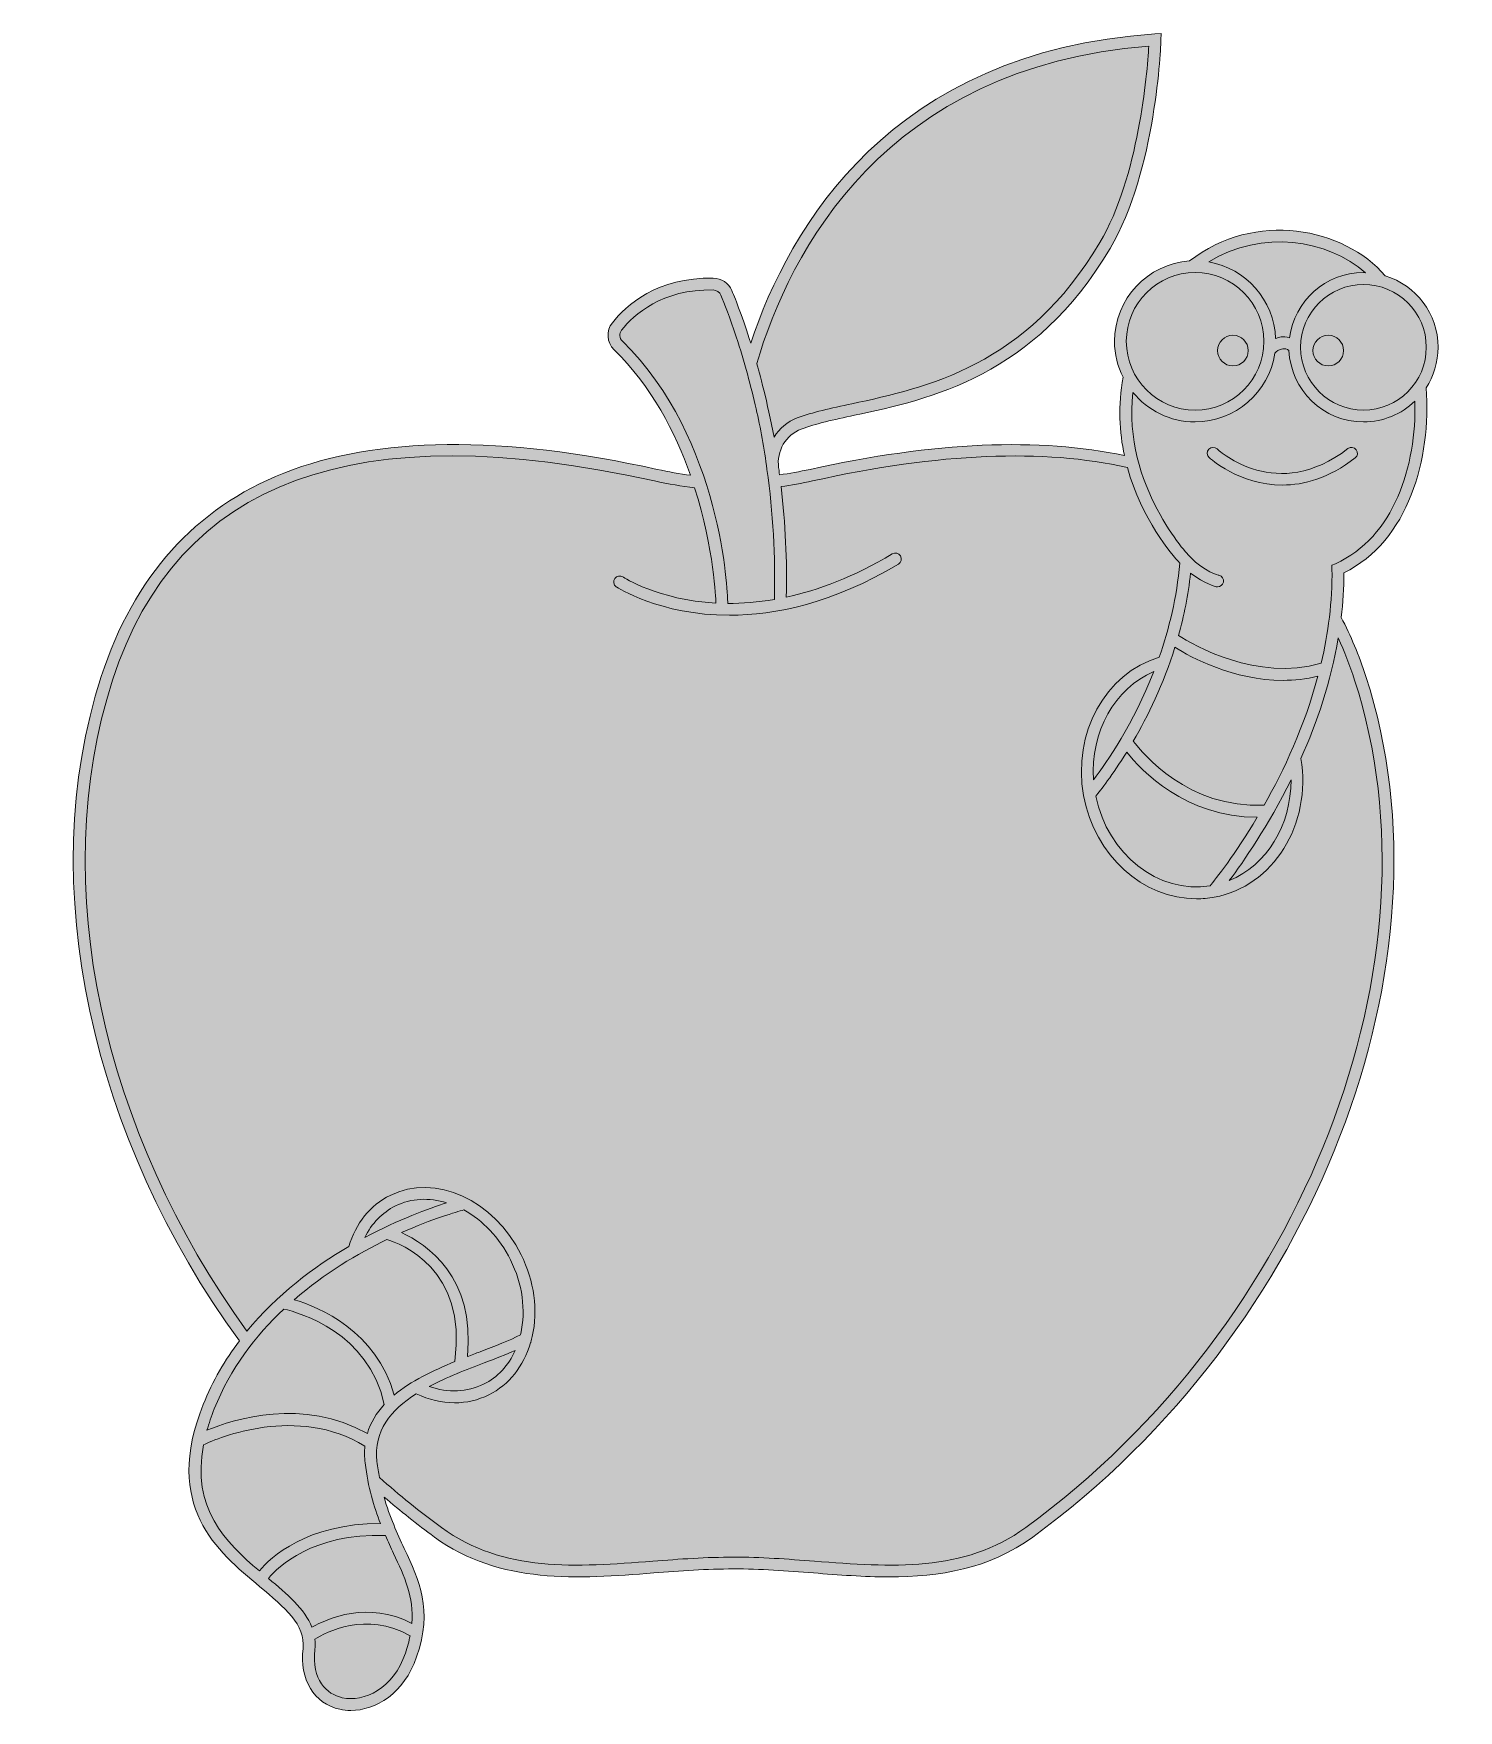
# Model space of a CAD drawing. Header units: inches. Extents: x 0.22 to 3.23, y -3.92 to -0.37.
import ezdxf

# ---------------------------------------------------------------- set-up
doc = ezdxf.new("R2010")
doc.units = ezdxf.units.IN
doc.header["$MEASUREMENT"] = 0
doc.layers.add('Design', color=7, linetype='Continuous', lineweight=0)

msp = doc.modelspace()

# ---------------------------------------------------------------- hatches: boundary and pattern name
at = {"layer": 'Design', "true_color": 0xf8e0c5, "transparency": 33554687}
h = msp.add_hatch(color=254, dxfattribs=at)
h.dxf.hatch_style = 2
edge = h.paths.add_edge_path()
edge.add_spline(control_points=[(3.1633, -1.1219), (3.1794, -1.0972), (3.1889, -1.0677), (3.1889, -1.0361), (3.1889, -0.9651), (3.1418, -0.905), (3.0773, -0.8852), (2.9906, -0.7833), (2.8018, -0.7459), (2.6636, -0.8537), (2.5752, -0.8598), (2.505, -0.9335), (2.505, -1.0235), (2.505, -1.0507), (2.5116, -1.0764), (2.523, -1.0992), (2.5121, -1.1594), (2.5153, -1.2152), (2.526, -1.2649), (2.347, -1.2264), (2.1244, -1.2358), (1.8617, -1.294), (1.8393, -1.2989), (1.8181, -1.3026), (1.7973, -1.3056), (1.7966, -1.3006), (1.7953, -1.2905), (1.7953, -1.2905), (1.7903, -1.2554), (1.8105, -1.2211), (1.8432, -1.2088), (1.8738, -1.1974), (1.9116, -1.1892), (1.9554, -1.1798), (2.116, -1.1453), (2.3359, -1.0979), (2.4957, -0.8274), (2.593, -0.6626), (2.6028, -0.3981), (2.6032, -0.387), (2.6032, -0.387), (2.6037, -0.3732), (2.6037, -0.3732), (2.6037, -0.3732), (2.5899, -0.3741), (2.5899, -0.3741), (2.0326, -0.411), (1.8176, -0.7825), (1.7362, -1.0271), (1.7198, -0.9746), (1.7048, -0.9364), (1.6964, -0.9164), (1.6898, -0.9006), (1.6744, -0.8902), (1.6572, -0.8899), (1.5382, -0.8878), (1.4726, -0.948), (1.4439, -0.9841), (1.4302, -1.0013), (1.4318, -1.0259), (1.4477, -1.0414), (1.5272, -1.119), (1.5773, -1.2164), (1.6089, -1.3066), (1.5862, -1.3035), (1.563, -1.2994), (1.5385, -1.294), (1.211, -1.2215), (0.9456, -1.2242), (0.7495, -1.3019), (0.5623, -1.3761), (0.4325, -1.5206), (0.3639, -1.7316), (0.2207, -2.172), (0.3448, -2.7087), (0.6556, -3.1355), (0.6255, -3.1754), (0.5993, -3.22), (0.5794, -3.2699), (0.494, -3.4842), (0.6077, -3.5789), (0.699, -3.6549), (0.751, -3.6982), (0.7958, -3.7356), (0.7902, -3.7851), (0.7828, -3.8512), (0.8132, -3.9017), (0.8677, -3.9139), (0.8752, -3.9155), (0.883, -3.9164), (0.891, -3.9164), (0.9435, -3.9164), (1.0043, -3.8801), (1.0303, -3.8031), (1.0644, -3.7023), (1.0365, -3.6428), (1.0042, -3.5739), (0.9894, -3.5423), (0.9734, -3.5078), (0.9614, -3.4654), (0.9958, -3.4947), (1.0311, -3.5232), (1.0679, -3.5499), (1.2064, -3.6509), (1.3716, -3.6381), (1.5313, -3.6258), (1.5868, -3.6216), (1.6442, -3.617), (1.7001, -3.6174), (1.7559, -3.6169), (1.8134, -3.6215), (1.8688, -3.6258), (1.9219, -3.6299), (1.9756, -3.6341), (2.0287, -3.6341), (2.1354, -3.6341), (2.2397, -3.6174), (2.3323, -3.5499), (2.9293, -3.1149), (3.2319, -2.3332), (3.0362, -1.7316), (3.0217, -1.6869), (3.0041, -1.6454), (2.9841, -1.6067), (2.9877, -1.5759), (2.9898, -1.5445), (2.9897, -1.5126), (3.1261, -1.4461), (3.1751, -1.2704), (3.1633, -1.1219)], knot_values=[0, 0, 0, 0, 1, 1, 1, 2, 2, 2, 3, 3, 3, 4, 4, 4, 5, 5, 5, 6, 6, 6, 7, 7, 7, 8, 8, 8, 9, 9, 9, 10, 10, 10, 11, 11, 11, 12, 12, 12, 13, 13, 13, 14, 14, 14, 15, 15, 15, 16, 16, 16, 17, 17, 17, 18, 18, 18, 19, 19, 19, 20, 20, 20, 21, 21, 21, 22, 22, 22, 23, 23, 23, 24, 24, 24, 25, 25, 25, 26, 26, 26, 27, 27, 27, 28, 28, 28, 29, 29, 29, 30, 30, 30, 31, 31, 31, 32, 32, 32, 33, 33, 33, 34, 34, 34, 35, 35, 35, 36, 36, 36, 37, 37, 37, 38, 38, 38, 39, 39, 39, 40, 40, 40, 41, 41, 41, 42, 42, 42, 43, 43, 43, 43], degree=3, periodic=0)
at = {"layer": 'Design', "true_color": 0x333333, "transparency": 33554687}
h = msp.add_hatch(color=250, dxfattribs=at)
h.dxf.hatch_style = 2
edge = h.paths.add_edge_path()
edge.add_spline(control_points=[(2.705, -1.2692), (2.7, -1.2645), (2.6997, -1.2566), (2.7044, -1.2516), (2.7091, -1.2465), (2.717, -1.2462), (2.722, -1.2509), (2.7271, -1.2557), (2.8488, -1.3655), (2.9983, -1.2502), (3.0038, -1.246), (3.0116, -1.247), (3.0158, -1.2525), (3.02, -1.2579), (3.019, -1.2658), (3.0135, -1.27), (2.958, -1.3129), (2.9053, -1.3272), (2.8597, -1.3272), (2.7686, -1.3272), (2.7059, -1.2701), (2.705, -1.2692)], knot_values=[0, 0, 0, 0, 1, 1, 1, 2, 2, 2, 3, 3, 3, 4, 4, 4, 5, 5, 5, 6, 6, 6, 7, 7, 7, 7], degree=3, periodic=0)
edge = h.paths.add_edge_path()
edge.add_spline(control_points=[(2.9891, -1.0431), (2.9891, -1.0609), (2.9746, -1.0754), (2.9567, -1.0754), (2.9389, -1.0754), (2.9244, -1.0609), (2.9244, -1.0431), (2.9244, -1.0252), (2.9389, -1.0107), (2.9567, -1.0107), (2.9746, -1.0107), (2.9891, -1.0252), (2.9891, -1.0431)], knot_values=[0, 0, 0, 0, 1, 1, 1, 2, 2, 2, 3, 3, 3, 4, 4, 4, 4], degree=3, periodic=0)
edge = h.paths.add_edge_path()
edge.add_spline(control_points=[(2.7229, -1.0431), (2.7229, -1.0252), (2.7374, -1.0107), (2.7553, -1.0107), (2.7732, -1.0107), (2.7877, -1.0252), (2.7877, -1.0431), (2.7877, -1.0609), (2.7732, -1.0754), (2.7553, -1.0754), (2.7374, -1.0754), (2.7229, -1.0609), (2.7229, -1.0431)], knot_values=[0, 0, 0, 0, 1, 1, 1, 2, 2, 2, 3, 3, 3, 4, 4, 4, 4], degree=3, periodic=0)
edge = h.paths.add_edge_path()
edge.add_spline(control_points=[(3.0124, -1.7393), (3.2049, -2.3311), (2.9062, -3.1008), (2.3175, -3.5297), (2.1864, -3.6253), (2.0331, -3.6134), (1.8707, -3.6009), (1.8148, -3.5966), (1.7569, -3.5923), (1.7001, -3.5924), (1.6431, -3.5924), (1.5853, -3.5966), (1.5294, -3.6009), (1.3671, -3.6134), (1.2137, -3.6253), (1.0826, -3.5297), (1.0371, -3.4966), (0.9936, -3.4611), (0.9517, -3.4241), (0.9496, -3.4134), (0.9478, -3.4023), (0.9464, -3.3904), (0.9387, -3.3258), (0.9762, -3.2813), (1.0295, -3.2475), (1.0563, -3.2599), (1.0837, -3.2663), (1.1102, -3.2663), (1.1355, -3.2663), (1.1601, -3.2607), (1.1828, -3.2494), (1.2256, -3.2283), (1.2564, -3.1894), (1.271, -3.1395), (1.2712, -3.1393), (1.2716, -3.1391), (1.2718, -3.139), (1.2718, -3.139), (1.2713, -3.1381), (1.2713, -3.1381), (1.2725, -3.1341), (1.2737, -3.1302), (1.2747, -3.1261), (1.2871, -3.0705), (1.2788, -3.0092), (1.2511, -2.9533), (1.1937, -2.8372), (1.0695, -2.7809), (0.9743, -2.828), (0.9324, -2.8487), (0.9015, -2.8871), (0.8867, -2.9361), (0.8131, -2.9791), (0.7352, -3.0376), (0.6716, -3.1152), (0.3683, -2.6957), (0.2475, -2.1704), (0.3877, -1.7393), (0.5254, -1.316), (0.9, -1.1784), (1.5331, -1.3184), (1.5627, -1.3249), (1.5905, -1.3296), (1.6177, -1.3328), (1.6589, -1.4626), (1.6626, -1.5712), (1.6626, -1.5731), (1.6626, -1.5731), (1.6627, -1.5764), (1.6627, -1.5764), (1.5401, -1.5698), (1.4675, -1.5221), (1.4662, -1.5213), (1.4605, -1.5174), (1.4527, -1.5189), (1.4488, -1.5246), (1.4449, -1.5303), (1.4464, -1.538), (1.4521, -1.5419), (1.4536, -1.5429), (1.5431, -1.6022), (1.6914, -1.6022), (1.7881, -1.6022), (1.9098, -1.577), (2.0483, -1.4941), (2.0543, -1.4906), (2.0562, -1.4829), (2.0526, -1.477), (2.0491, -1.4711), (2.0414, -1.4692), (2.0355, -1.4727), (1.9539, -1.5215), (1.8787, -1.5494), (1.8113, -1.564), (1.8133, -1.4869), (1.8097, -1.4086), (1.8004, -1.3304), (1.822, -1.3273), (1.8439, -1.3235), (1.8671, -1.3184), (2.1344, -1.2592), (2.3555, -1.2498), (2.5322, -1.2903), (2.5624, -1.3992), (2.626, -1.474), (2.6429, -1.4924), (2.6369, -1.5642), (2.6205, -1.6311), (2.5995, -1.6908), (2.4857, -1.7251), (2.4157, -1.8518), (2.4397, -1.9833), (2.4629, -2.1107), (2.5656, -2.2014), (2.6782, -2.2014), (2.6906, -2.2014), (2.7032, -2.2003), (2.7158, -2.198), (2.8404, -2.1753), (2.9221, -2.0441), (2.8991, -1.9047), (2.9328, -1.8292), (2.9623, -1.7429), (2.9779, -1.6503), (2.9907, -1.6785), (3.0023, -1.708), (3.0124, -1.7393)], knot_values=[0, 0, 0, 0, 1, 1, 1, 2, 2, 2, 3, 3, 3, 4, 4, 4, 5, 5, 5, 6, 6, 6, 7, 7, 7, 8, 8, 8, 9, 9, 9, 10, 10, 10, 11, 11, 11, 12, 12, 12, 13, 13, 13, 14, 14, 14, 15, 15, 15, 16, 16, 16, 17, 17, 17, 18, 18, 18, 19, 19, 19, 20, 20, 20, 21, 21, 21, 22, 22, 22, 23, 23, 23, 24, 24, 24, 25, 25, 25, 26, 26, 26, 27, 27, 27, 28, 28, 28, 29, 29, 29, 30, 30, 30, 31, 31, 31, 32, 32, 32, 33, 33, 33, 34, 34, 34, 35, 35, 35, 36, 36, 36, 37, 37, 37, 38, 38, 38, 39, 39, 39, 40, 40, 40, 41, 41, 41, 42, 42, 42, 42], degree=3, periodic=0)
edge = h.paths.add_edge_path()
edge.add_spline(control_points=[(1.0202, -3.7323), (0.9273, -3.6843), (0.8421, -3.7217), (0.8088, -3.7407), (0.7939, -3.702), (0.7565, -3.6702), (0.717, -3.6374), (0.7376, -3.6123), (0.8095, -3.5425), (0.9642, -3.5464), (0.97, -3.5597), (0.9759, -3.5723), (0.9816, -3.5845), (1.0049, -3.6342), (1.0245, -3.6762), (1.0202, -3.7323)], knot_values=[0, 0, 0, 0, 1, 1, 1, 2, 2, 2, 3, 3, 3, 4, 4, 4, 5, 5, 5, 5], degree=3, periodic=0)
edge = h.paths.add_edge_path()
edge.add_spline(control_points=[(0.8731, -3.8895), (0.8404, -3.8821), (0.8079, -3.8516), (0.8151, -3.7879), (0.8159, -3.7803), (0.8159, -3.773), (0.8151, -3.7659), (0.838, -3.7515), (0.9235, -3.7055), (1.0164, -3.7587), (1.0141, -3.7702), (1.011, -3.7822), (1.0066, -3.7951), (0.9813, -3.87), (0.919, -3.8996), (0.8731, -3.8895)], knot_values=[0, 0, 0, 0, 1, 1, 1, 2, 2, 2, 3, 3, 3, 4, 4, 4, 5, 5, 5, 5], degree=3, periodic=0)
edge = h.paths.add_edge_path()
edge.add_spline(control_points=[(0.5799, -3.355), (0.6114, -3.3402), (0.7773, -3.2702), (0.921, -3.3577), (0.9199, -3.3689), (0.92, -3.3808), (0.9215, -3.3934), (0.9276, -3.4447), (0.9399, -3.4858), (0.9539, -3.5214), (0.7974, -3.5212), (0.7215, -3.593), (0.6979, -3.6214), (0.6258, -3.5605), (0.5541, -3.4891), (0.5799, -3.355)], knot_values=[0, 0, 0, 0, 1, 1, 1, 2, 2, 2, 3, 3, 3, 4, 4, 4, 5, 5, 5, 5], degree=3, periodic=0)
edge = h.paths.add_edge_path()
edge.add_spline(control_points=[(0.9673, -2.9213), (0.9961, -2.9299), (1.1379, -2.9827), (1.111, -3.1793), (1.0645, -3.1983), (1.0181, -3.2205), (0.9827, -3.25), (0.946, -3.115), (0.8238, -3.0642), (0.7714, -3.0484), (0.8359, -2.9925), (0.9059, -2.951), (0.9673, -2.9213)], knot_values=[0, 0, 0, 0, 1, 1, 1, 2, 2, 2, 3, 3, 3, 4, 4, 4, 4], degree=3, periodic=0)
edge = h.paths.add_edge_path()
edge.add_spline(control_points=[(0.9208, -2.917), (0.9353, -2.8873), (0.9576, -2.8642), (0.9854, -2.8504), (1.019, -2.8337), (1.0569, -2.8325), (1.0936, -2.8436), (1.056, -2.8556), (0.9923, -2.8789), (0.9208, -2.917)], knot_values=[0, 0, 0, 0, 1, 1, 1, 2, 2, 2, 3, 3, 3, 3], degree=3, periodic=0)
edge = h.paths.add_edge_path()
edge.add_spline(control_points=[(1.2503, -3.1206), (1.2501, -3.1213), (1.2499, -3.122), (1.2497, -3.1227), (1.2267, -3.1347), (1.1963, -3.1463), (1.1644, -3.1584), (1.1556, -3.1618), (1.1466, -3.1652), (1.1375, -3.1688), (1.1547, -3.0001), (1.0514, -2.9309), (0.9983, -2.9068), (1.0638, -2.8776), (1.1146, -2.8629), (1.1298, -2.8589), (1.1695, -2.8805), (1.2052, -2.9169), (1.2287, -2.9644), (1.2538, -3.0152), (1.2615, -3.0706), (1.2503, -3.1206)], knot_values=[0, 0, 0, 0, 1, 1, 1, 2, 2, 2, 3, 3, 3, 4, 4, 4, 5, 5, 5, 6, 6, 6, 7, 7, 7, 7], degree=3, periodic=0)
edge = h.paths.add_edge_path()
edge.add_spline(control_points=[(1.1733, -3.1818), (1.1965, -3.1729), (1.2189, -3.1644), (1.2387, -3.1556), (1.2244, -3.1876), (1.2013, -3.2124), (1.1717, -3.227), (1.137, -3.2442), (1.0969, -3.2456), (1.0569, -3.2317), (1.0938, -3.2121), (1.1352, -3.1963), (1.1733, -3.1818)], knot_values=[0, 0, 0, 0, 1, 1, 1, 2, 2, 2, 3, 3, 3, 4, 4, 4, 4], degree=3, periodic=0)
edge = h.paths.add_edge_path()
edge.add_spline(control_points=[(0.7496, -3.0682), (0.783, -3.0758), (0.9289, -3.1176), (0.9618, -3.2698), (0.9453, -3.2877), (0.9328, -3.3081), (0.9261, -3.3315), (0.7907, -3.2542), (0.6442, -3.3007), (0.5872, -3.3243), (0.5913, -3.3099), (0.5963, -3.2949), (0.6026, -3.2791), (0.6366, -3.1939), (0.6898, -3.1245), (0.7496, -3.0682)], knot_values=[0, 0, 0, 0, 1, 1, 1, 2, 2, 2, 3, 3, 3, 4, 4, 4, 5, 5, 5, 5], degree=3, periodic=0)
edge = h.paths.add_edge_path()
edge.add_spline(control_points=[(1.4651, -1.0235), (1.4585, -1.017), (1.4578, -1.0068), (1.4635, -0.9996), (1.4893, -0.9672), (1.5488, -0.9128), (1.6568, -0.9149), (1.6641, -0.9151), (1.6706, -0.9194), (1.6734, -0.9261), (1.6804, -0.9429), (1.6923, -0.9729), (1.7057, -1.0138), (1.7231, -1.0669), (1.7371, -1.1198), (1.7477, -1.1662), (1.7566, -1.2054), (1.7658, -1.2517), (1.7705, -1.2937), (1.7705, -1.2937), (1.7705, -1.294), (1.7705, -1.294), (1.7836, -1.3859), (1.7888, -1.4783), (1.7862, -1.5689), (1.7509, -1.5749), (1.718, -1.5774), (1.6877, -1.5772), (1.6877, -1.5772), (1.6876, -1.5725), (1.6876, -1.5725), (1.6872, -1.5586), (1.6765, -1.2296), (1.4651, -1.0235)], knot_values=[0, 0, 0, 0, 1, 1, 1, 2, 2, 2, 3, 3, 3, 4, 4, 4, 5, 5, 5, 6, 6, 6, 7, 7, 7, 8, 8, 8, 9, 9, 9, 10, 10, 10, 11, 11, 11, 11], degree=3, periodic=0)
edge = h.paths.add_edge_path()
edge.add_spline(control_points=[(2.5775, -0.4), (2.5741, -0.457), (2.5559, -0.6763), (2.4741, -0.8147), (2.3199, -1.0758), (2.1062, -1.1218), (1.9502, -1.1554), (1.9054, -1.165), (1.8667, -1.1733), (1.8344, -1.1854), (1.8137, -1.1932), (1.7969, -1.2078), (1.7855, -1.2258), (1.7723, -1.1537), (1.7534, -1.0856), (1.749, -1.07), (1.8185, -0.8359), (2.018, -0.4433), (2.5775, -0.4)], knot_values=[0, 0, 0, 0, 1, 1, 1, 2, 2, 2, 3, 3, 3, 4, 4, 4, 5, 5, 5, 6, 6, 6, 6], degree=3, periodic=0)
edge = h.paths.add_edge_path()
edge.add_spline(control_points=[(2.8213, -2.0037), (2.6606, -2.0103), (2.565, -1.8954), (2.5447, -1.8681), (2.5752, -1.8155), (2.6082, -1.7481), (2.6327, -1.67), (2.6665, -1.691), (2.7563, -1.7399), (2.8612, -1.7399), (2.8851, -1.7399), (2.9098, -1.7373), (2.9348, -1.7313), (2.9069, -1.836), (2.8632, -1.9296), (2.8213, -2.0037)], knot_values=[0, 0, 0, 0, 1, 1, 1, 2, 2, 2, 3, 3, 3, 4, 4, 4, 5, 5, 5, 5], degree=3, periodic=0)
edge = h.paths.add_edge_path()
edge.add_spline(control_points=[(2.5308, -1.8913), (2.5616, -1.9303), (2.6544, -2.0289), (2.8066, -2.0291), (2.7599, -2.1079), (2.7183, -2.1603), (2.7071, -2.1739), (2.5973, -2.1914), (2.4907, -2.1076), (2.4655, -1.9843), (2.4752, -1.9726), (2.5008, -1.9401), (2.5308, -1.8913)], knot_values=[0, 0, 0, 0, 1, 1, 1, 2, 2, 2, 3, 3, 3, 4, 4, 4, 4], degree=3, periodic=0)
edge = h.paths.add_edge_path()
edge.add_spline(control_points=[(2.5881, -1.7214), (2.5452, -1.8308), (2.4892, -1.9123), (2.4608, -1.9499), (2.4537, -1.849), (2.5054, -1.7563), (2.5881, -1.7214)], knot_values=[0, 0, 0, 0, 1, 1, 1, 2, 2, 2, 2], degree=3, periodic=0)
edge = h.paths.add_edge_path()
edge.add_spline(control_points=[(2.7476, -2.1627), (2.7774, -2.1231), (2.8296, -2.0478), (2.878, -1.9498), (2.8787, -2.0455), (2.8267, -2.1305), (2.7476, -2.1627)], knot_values=[0, 0, 0, 0, 1, 1, 1, 2, 2, 2, 2], degree=3, periodic=0)
edge = h.paths.add_edge_path()
edge.add_spline(control_points=[(2.6754, -1.1938), (2.7607, -1.1938), (2.8314, -1.1307), (2.8437, -1.0487), (2.8465, -1.0456), (2.8528, -1.04), (2.8604, -1.0391), (2.8648, -1.0386), (2.8691, -1.0398), (2.8737, -1.0426), (2.8772, -1.1266), (2.9463, -1.1938), (3.0311, -1.1938), (3.0732, -1.1938), (3.1115, -1.1771), (3.1398, -1.1501), (3.1437, -1.2863), (3.095, -1.4382), (2.972, -1.4933), (2.972, -1.4933), (2.9645, -1.4966), (2.9645, -1.4966), (2.9645, -1.4966), (2.9646, -1.5049), (2.9646, -1.5049), (2.9655, -1.5735), (2.9566, -1.6403), (2.9418, -1.7036), (2.8061, -1.743), (2.6719, -1.6653), (2.6401, -1.645), (2.6518, -1.6036), (2.6609, -1.5595), (2.6659, -1.5134), (2.695, -1.536), (2.719, -1.5418), (2.7202, -1.5421), (2.7211, -1.5423), (2.722, -1.5424), (2.7229, -1.5424), (2.7286, -1.5424), (2.7338, -1.5384), (2.7351, -1.5326), (2.7366, -1.5259), (2.7324, -1.5192), (2.7257, -1.5177), (2.7254, -1.5176), (2.6957, -1.5108), (2.6646, -1.4791), (2.6616, -1.476), (2.5224, -1.3291), (2.5437, -1.1313), (2.5749, -1.1694), (2.6224, -1.1938), (2.6754, -1.1938)], knot_values=[0, 0, 0, 0, 1, 1, 1, 2, 2, 2, 3, 3, 3, 4, 4, 4, 5, 5, 5, 6, 6, 6, 7, 7, 7, 8, 8, 8, 9, 9, 9, 10, 10, 10, 11, 11, 11, 12, 12, 12, 13, 13, 13, 14, 14, 14, 15, 15, 15, 16, 16, 16, 17, 17, 17, 18, 18, 18, 18], degree=3, periodic=0)
edge = h.paths.add_edge_path()
edge.add_spline(control_points=[(2.6754, -0.8781), (2.7555, -0.8781), (2.8207, -0.9433), (2.8207, -1.0235), (2.8207, -1.1036), (2.7555, -1.1688), (2.6754, -1.1688), (2.5952, -1.1688), (2.53, -1.1036), (2.53, -1.0235), (2.53, -0.9433), (2.5952, -0.8781), (2.6754, -0.8781)], knot_values=[0, 0, 0, 0, 1, 1, 1, 2, 2, 2, 3, 3, 3, 4, 4, 4, 4], degree=3, periodic=0)
edge = h.paths.add_edge_path()
edge.add_spline(control_points=[(3.0357, -0.8785), (3.0342, -0.8785), (3.0327, -0.8783), (3.0311, -0.8783), (2.9509, -0.8783), (2.8847, -0.9384), (2.8748, -1.016), (2.868, -1.0139), (2.862, -1.0138), (2.8573, -1.0143), (2.853, -1.0148), (2.8491, -1.0161), (2.8454, -1.0176), (2.8426, -0.9362), (2.7826, -0.8692), (2.7043, -0.8558), (2.8166, -0.7861), (2.9556, -0.8086), (3.0357, -0.8785)], knot_values=[0, 0, 0, 0, 1, 1, 1, 2, 2, 2, 3, 3, 3, 4, 4, 4, 5, 5, 5, 6, 6, 6, 6], degree=3, periodic=0)
edge = h.paths.add_edge_path()
edge.add_spline(control_points=[(3.1639, -1.0361), (3.1639, -1.1093), (3.1043, -1.1688), (3.0311, -1.1688), (2.9579, -1.1688), (2.8984, -1.1093), (2.8984, -1.0361), (2.8984, -0.9628), (2.9579, -0.9033), (3.0311, -0.9033), (3.1043, -0.9033), (3.1639, -0.9628), (3.1639, -1.0361)], knot_values=[0, 0, 0, 0, 1, 1, 1, 2, 2, 2, 3, 3, 3, 4, 4, 4, 4], degree=3, periodic=0)
edge = h.paths.add_edge_path()
edge.add_spline(control_points=[(3.1633, -1.1219), (3.1794, -1.0972), (3.1889, -1.0677), (3.1889, -1.0361), (3.1889, -0.9651), (3.1418, -0.905), (3.0773, -0.8852), (2.9906, -0.7833), (2.8018, -0.7459), (2.6636, -0.8537), (2.5752, -0.8598), (2.505, -0.9335), (2.505, -1.0235), (2.505, -1.0507), (2.5116, -1.0764), (2.523, -1.0992), (2.5121, -1.1594), (2.5153, -1.2152), (2.526, -1.2649), (2.347, -1.2264), (2.1244, -1.2358), (1.8617, -1.294), (1.8393, -1.2989), (1.8181, -1.3026), (1.7973, -1.3056), (1.7966, -1.3006), (1.7953, -1.2905), (1.7953, -1.2905), (1.7903, -1.2554), (1.8105, -1.2211), (1.8432, -1.2088), (1.8738, -1.1974), (1.9116, -1.1892), (1.9554, -1.1798), (2.116, -1.1453), (2.3359, -1.0979), (2.4957, -0.8274), (2.593, -0.6626), (2.6028, -0.3981), (2.6032, -0.387), (2.6032, -0.387), (2.6037, -0.3732), (2.6037, -0.3732), (2.6037, -0.3732), (2.5899, -0.3741), (2.5899, -0.3741), (2.0326, -0.411), (1.8176, -0.7825), (1.7362, -1.0271), (1.7198, -0.9746), (1.7048, -0.9364), (1.6964, -0.9164), (1.6898, -0.9006), (1.6744, -0.8902), (1.6572, -0.8899), (1.5382, -0.8878), (1.4726, -0.948), (1.4439, -0.9841), (1.4302, -1.0013), (1.4318, -1.0259), (1.4477, -1.0414), (1.5272, -1.119), (1.5773, -1.2164), (1.6089, -1.3066), (1.5862, -1.3035), (1.563, -1.2994), (1.5385, -1.294), (1.211, -1.2215), (0.9456, -1.2242), (0.7495, -1.3019), (0.5623, -1.3761), (0.4325, -1.5206), (0.3639, -1.7316), (0.2207, -2.172), (0.3448, -2.7087), (0.6556, -3.1355), (0.6255, -3.1754), (0.5993, -3.22), (0.5794, -3.2699), (0.494, -3.4842), (0.6077, -3.5789), (0.699, -3.6549), (0.751, -3.6982), (0.7958, -3.7356), (0.7902, -3.7851), (0.7828, -3.8512), (0.8132, -3.9017), (0.8677, -3.9139), (0.8752, -3.9155), (0.883, -3.9164), (0.891, -3.9164), (0.9435, -3.9164), (1.0043, -3.8801), (1.0303, -3.8031), (1.0644, -3.7023), (1.0365, -3.6428), (1.0042, -3.5739), (0.9894, -3.5423), (0.9734, -3.5078), (0.9614, -3.4654), (0.9958, -3.4947), (1.0311, -3.5232), (1.0679, -3.5499), (1.2064, -3.6509), (1.3716, -3.6381), (1.5313, -3.6258), (1.5868, -3.6216), (1.6442, -3.617), (1.7001, -3.6174), (1.7559, -3.6169), (1.8134, -3.6215), (1.8688, -3.6258), (1.9219, -3.6299), (1.9756, -3.6341), (2.0287, -3.6341), (2.1354, -3.6341), (2.2397, -3.6174), (2.3323, -3.5499), (2.9293, -3.1149), (3.2319, -2.3332), (3.0362, -1.7316), (3.0217, -1.6869), (3.0041, -1.6454), (2.9841, -1.6067), (2.9877, -1.5759), (2.9898, -1.5445), (2.9897, -1.5126), (3.1261, -1.4461), (3.1751, -1.2704), (3.1633, -1.1219)], knot_values=[0, 0, 0, 0, 1, 1, 1, 2, 2, 2, 3, 3, 3, 4, 4, 4, 5, 5, 5, 6, 6, 6, 7, 7, 7, 8, 8, 8, 9, 9, 9, 10, 10, 10, 11, 11, 11, 12, 12, 12, 13, 13, 13, 14, 14, 14, 15, 15, 15, 16, 16, 16, 17, 17, 17, 18, 18, 18, 19, 19, 19, 20, 20, 20, 21, 21, 21, 22, 22, 22, 23, 23, 23, 24, 24, 24, 25, 25, 25, 26, 26, 26, 27, 27, 27, 28, 28, 28, 29, 29, 29, 30, 30, 30, 31, 31, 31, 32, 32, 32, 33, 33, 33, 34, 34, 34, 35, 35, 35, 36, 36, 36, 37, 37, 37, 38, 38, 38, 39, 39, 39, 40, 40, 40, 41, 41, 41, 42, 42, 42, 43, 43, 43, 43], degree=3, periodic=0)

# ---------------------------------------------------------------- linework, layer by layer
at = {"layer": 'Design'}
for points, knots in [([(3.1633, -1.1219), (3.1794, -1.0972), (3.1889, -1.0677), (3.1889, -1.0361), (3.1889, -0.9651), (3.1418, -0.905), (3.0773, -0.8852), (2.9906, -0.7833), (2.8018, -0.7459), (2.6636, -0.8537), (2.5752, -0.8598), (2.505, -0.9335), (2.505, -1.0235), (2.505, -1.0507), (2.5116, -1.0764), (2.523, -1.0992), (2.5121, -1.1594), (2.5153, -1.2152), (2.526, -1.2649), (2.347, -1.2264), (2.1244, -1.2358), (1.8617, -1.294), (1.8393, -1.2989), (1.8181, -1.3026), (1.7973, -1.3056), (1.7966, -1.3006), (1.7953, -1.2905), (1.7953, -1.2905), (1.7903, -1.2554), (1.8105, -1.2211), (1.8432, -1.2088), (1.8738, -1.1974), (1.9116, -1.1892), (1.9554, -1.1798), (2.116, -1.1453), (2.3359, -1.0979), (2.4957, -0.8274), (2.593, -0.6626), (2.6028, -0.3981), (2.6032, -0.387), (2.6032, -0.387), (2.6037, -0.3732), (2.6037, -0.3732), (2.6037, -0.3732), (2.5899, -0.3741), (2.5899, -0.3741), (2.0326, -0.411), (1.8176, -0.7825), (1.7362, -1.0271), (1.7198, -0.9746), (1.7048, -0.9364), (1.6964, -0.9164), (1.6898, -0.9006), (1.6744, -0.8902), (1.6572, -0.8899), (1.5382, -0.8878), (1.4726, -0.948), (1.4439, -0.9841), (1.4302, -1.0013), (1.4318, -1.0259), (1.4477, -1.0414), (1.5272, -1.119), (1.5773, -1.2164), (1.6089, -1.3066), (1.5862, -1.3035), (1.563, -1.2994), (1.5385, -1.294), (1.211, -1.2215), (0.9456, -1.2242), (0.7495, -1.3019), (0.5623, -1.3761), (0.4325, -1.5206), (0.3639, -1.7316), (0.2207, -2.172), (0.3448, -2.7087), (0.6556, -3.1355), (0.6255, -3.1754), (0.5993, -3.22), (0.5794, -3.2699), (0.494, -3.4842), (0.6077, -3.5789), (0.699, -3.6549), (0.751, -3.6982), (0.7958, -3.7356), (0.7902, -3.7851), (0.7828, -3.8512), (0.8132, -3.9017), (0.8677, -3.9139), (0.8752, -3.9155), (0.883, -3.9164), (0.891, -3.9164), (0.9435, -3.9164), (1.0043, -3.8801), (1.0303, -3.8031), (1.0644, -3.7023), (1.0365, -3.6428), (1.0042, -3.5739), (0.9894, -3.5423), (0.9734, -3.5078), (0.9614, -3.4654), (0.9958, -3.4947), (1.0311, -3.5232), (1.0679, -3.5499), (1.2064, -3.6509), (1.3716, -3.6381), (1.5313, -3.6258), (1.5868, -3.6216), (1.6442, -3.617), (1.7001, -3.6174), (1.7559, -3.6169), (1.8134, -3.6215), (1.8688, -3.6258), (1.9219, -3.6299), (1.9756, -3.6341), (2.0287, -3.6341), (2.1354, -3.6341), (2.2397, -3.6174), (2.3323, -3.5499), (2.9293, -3.1149), (3.2319, -2.3332), (3.0362, -1.7316), (3.0217, -1.6869), (3.0041, -1.6454), (2.9841, -1.6067), (2.9877, -1.5759), (2.9898, -1.5445), (2.9897, -1.5126), (3.1261, -1.4461), (3.1751, -1.2704), (3.1633, -1.1219)], [0, 0, 0, 0, 1, 1, 1, 2, 2, 2, 3, 3, 3, 4, 4, 4, 5, 5, 5, 6, 6, 6, 7, 7, 7, 8, 8, 8, 9, 9, 9, 10, 10, 10, 11, 11, 11, 12, 12, 12, 13, 13, 13, 14, 14, 14, 15, 15, 15, 16, 16, 16, 17, 17, 17, 18, 18, 18, 19, 19, 19, 20, 20, 20, 21, 21, 21, 22, 22, 22, 23, 23, 23, 24, 24, 24, 25, 25, 25, 26, 26, 26, 27, 27, 27, 28, 28, 28, 29, 29, 29, 30, 30, 30, 31, 31, 31, 32, 32, 32, 33, 33, 33, 34, 34, 34, 35, 35, 35, 36, 36, 36, 37, 37, 37, 38, 38, 38, 39, 39, 39, 40, 40, 40, 41, 41, 41, 42, 42, 42, 43, 43, 43, 43]), ([(3.1633, -1.1219), (3.1794, -1.0972), (3.1889, -1.0677), (3.1889, -1.0361), (3.1889, -0.9651), (3.1418, -0.905), (3.0773, -0.8852), (2.9906, -0.7833), (2.8018, -0.7459), (2.6636, -0.8537), (2.5752, -0.8598), (2.505, -0.9335), (2.505, -1.0235), (2.505, -1.0507), (2.5116, -1.0764), (2.523, -1.0992), (2.5121, -1.1594), (2.5153, -1.2152), (2.526, -1.2649), (2.347, -1.2264), (2.1244, -1.2358), (1.8617, -1.294), (1.8393, -1.2989), (1.8181, -1.3026), (1.7973, -1.3056), (1.7966, -1.3006), (1.7953, -1.2905), (1.7953, -1.2905), (1.7903, -1.2554), (1.8105, -1.2211), (1.8432, -1.2088), (1.8738, -1.1974), (1.9116, -1.1892), (1.9554, -1.1798), (2.116, -1.1453), (2.3359, -1.0979), (2.4957, -0.8274), (2.593, -0.6626), (2.6028, -0.3981), (2.6032, -0.387), (2.6032, -0.387), (2.6037, -0.3732), (2.6037, -0.3732), (2.6037, -0.3732), (2.5899, -0.3741), (2.5899, -0.3741), (2.0326, -0.411), (1.8176, -0.7825), (1.7362, -1.0271), (1.7198, -0.9746), (1.7048, -0.9364), (1.6964, -0.9164), (1.6898, -0.9006), (1.6744, -0.8902), (1.6572, -0.8899), (1.5382, -0.8878), (1.4726, -0.948), (1.4439, -0.9841), (1.4302, -1.0013), (1.4318, -1.0259), (1.4477, -1.0414), (1.5272, -1.119), (1.5773, -1.2164), (1.6089, -1.3066), (1.5862, -1.3035), (1.563, -1.2994), (1.5385, -1.294), (1.211, -1.2215), (0.9456, -1.2242), (0.7495, -1.3019), (0.5623, -1.3761), (0.4325, -1.5206), (0.3639, -1.7316), (0.2207, -2.172), (0.3448, -2.7087), (0.6556, -3.1355), (0.6255, -3.1754), (0.5993, -3.22), (0.5794, -3.2699), (0.494, -3.4842), (0.6077, -3.5789), (0.699, -3.6549), (0.751, -3.6982), (0.7958, -3.7356), (0.7902, -3.7851), (0.7828, -3.8512), (0.8132, -3.9017), (0.8677, -3.9139), (0.8752, -3.9155), (0.883, -3.9164), (0.891, -3.9164), (0.9435, -3.9164), (1.0043, -3.8801), (1.0303, -3.8031), (1.0644, -3.7023), (1.0365, -3.6428), (1.0042, -3.5739), (0.9894, -3.5423), (0.9734, -3.5078), (0.9614, -3.4654), (0.9958, -3.4947), (1.0311, -3.5232), (1.0679, -3.5499), (1.2064, -3.6509), (1.3716, -3.6381), (1.5313, -3.6258), (1.5868, -3.6216), (1.6442, -3.617), (1.7001, -3.6174), (1.7559, -3.6169), (1.8134, -3.6215), (1.8688, -3.6258), (1.9219, -3.6299), (1.9756, -3.6341), (2.0287, -3.6341), (2.1354, -3.6341), (2.2397, -3.6174), (2.3323, -3.5499), (2.9293, -3.1149), (3.2319, -2.3332), (3.0362, -1.7316), (3.0217, -1.6869), (3.0041, -1.6454), (2.9841, -1.6067), (2.9877, -1.5759), (2.9898, -1.5445), (2.9897, -1.5126), (3.1261, -1.4461), (3.1751, -1.2704), (3.1633, -1.1219)], [0, 0, 0, 0, 1, 1, 1, 2, 2, 2, 3, 3, 3, 4, 4, 4, 5, 5, 5, 6, 6, 6, 7, 7, 7, 8, 8, 8, 9, 9, 9, 10, 10, 10, 11, 11, 11, 12, 12, 12, 13, 13, 13, 14, 14, 14, 15, 15, 15, 16, 16, 16, 17, 17, 17, 18, 18, 18, 19, 19, 19, 20, 20, 20, 21, 21, 21, 22, 22, 22, 23, 23, 23, 24, 24, 24, 25, 25, 25, 26, 26, 26, 27, 27, 27, 28, 28, 28, 29, 29, 29, 30, 30, 30, 31, 31, 31, 32, 32, 32, 33, 33, 33, 34, 34, 34, 35, 35, 35, 36, 36, 36, 37, 37, 37, 38, 38, 38, 39, 39, 39, 40, 40, 40, 41, 41, 41, 42, 42, 42, 43, 43, 43, 43]), ([(2.5775, -0.4), (2.5741, -0.457), (2.5559, -0.6763), (2.4741, -0.8147), (2.3199, -1.0758), (2.1062, -1.1218), (1.9502, -1.1554), (1.9054, -1.165), (1.8667, -1.1733), (1.8344, -1.1854), (1.8137, -1.1932), (1.7969, -1.2078), (1.7855, -1.2258), (1.7723, -1.1537), (1.7534, -1.0856), (1.749, -1.07), (1.8185, -0.8359), (2.018, -0.4433), (2.5775, -0.4)], [0, 0, 0, 0, 1, 1, 1, 2, 2, 2, 3, 3, 3, 4, 4, 4, 5, 5, 5, 6, 6, 6, 6]), ([(3.0357, -0.8785), (3.0342, -0.8785), (3.0327, -0.8783), (3.0311, -0.8783), (2.9509, -0.8783), (2.8847, -0.9384), (2.8748, -1.016), (2.868, -1.0139), (2.862, -1.0138), (2.8573, -1.0143), (2.853, -1.0148), (2.8491, -1.0161), (2.8454, -1.0176), (2.8426, -0.9362), (2.7826, -0.8692), (2.7043, -0.8558), (2.8166, -0.7861), (2.9556, -0.8086), (3.0357, -0.8785)], [0, 0, 0, 0, 1, 1, 1, 2, 2, 2, 3, 3, 3, 4, 4, 4, 5, 5, 5, 6, 6, 6, 6]), ([(2.6754, -0.8781), (2.7555, -0.8781), (2.8207, -0.9433), (2.8207, -1.0235), (2.8207, -1.1036), (2.7555, -1.1688), (2.6754, -1.1688), (2.5952, -1.1688), (2.53, -1.1036), (2.53, -1.0235), (2.53, -0.9433), (2.5952, -0.8781), (2.6754, -0.8781)], [0, 0, 0, 0, 1, 1, 1, 2, 2, 2, 3, 3, 3, 4, 4, 4, 4]), ([(1.4651, -1.0235), (1.4585, -1.017), (1.4578, -1.0068), (1.4635, -0.9996), (1.4893, -0.9672), (1.5488, -0.9128), (1.6568, -0.9149), (1.6641, -0.9151), (1.6706, -0.9194), (1.6734, -0.9261), (1.6804, -0.9429), (1.6923, -0.9729), (1.7057, -1.0138), (1.7231, -1.0669), (1.7371, -1.1198), (1.7477, -1.1662), (1.7566, -1.2054), (1.7658, -1.2517), (1.7705, -1.2937), (1.7705, -1.2937), (1.7705, -1.294), (1.7705, -1.294), (1.7836, -1.3859), (1.7888, -1.4783), (1.7862, -1.5689), (1.7509, -1.5749), (1.718, -1.5774), (1.6877, -1.5772), (1.6877, -1.5772), (1.6876, -1.5725), (1.6876, -1.5725), (1.6872, -1.5586), (1.6765, -1.2296), (1.4651, -1.0235)], [0, 0, 0, 0, 1, 1, 1, 2, 2, 2, 3, 3, 3, 4, 4, 4, 5, 5, 5, 6, 6, 6, 7, 7, 7, 8, 8, 8, 9, 9, 9, 10, 10, 10, 11, 11, 11, 11]), ([(3.1639, -1.0361), (3.1639, -1.1093), (3.1043, -1.1688), (3.0311, -1.1688), (2.9579, -1.1688), (2.8984, -1.1093), (2.8984, -1.0361), (2.8984, -0.9628), (2.9579, -0.9033), (3.0311, -0.9033), (3.1043, -0.9033), (3.1639, -0.9628), (3.1639, -1.0361)], [0, 0, 0, 0, 1, 1, 1, 2, 2, 2, 3, 3, 3, 4, 4, 4, 4]), ([(2.7229, -1.0431), (2.7229, -1.0252), (2.7374, -1.0107), (2.7553, -1.0107), (2.7732, -1.0107), (2.7877, -1.0252), (2.7877, -1.0431), (2.7877, -1.0609), (2.7732, -1.0754), (2.7553, -1.0754), (2.7374, -1.0754), (2.7229, -1.0609), (2.7229, -1.0431)], [0, 0, 0, 0, 1, 1, 1, 2, 2, 2, 3, 3, 3, 4, 4, 4, 4]), ([(2.9891, -1.0431), (2.9891, -1.0609), (2.9746, -1.0754), (2.9567, -1.0754), (2.9389, -1.0754), (2.9244, -1.0609), (2.9244, -1.0431), (2.9244, -1.0252), (2.9389, -1.0107), (2.9567, -1.0107), (2.9746, -1.0107), (2.9891, -1.0252), (2.9891, -1.0431)], [0, 0, 0, 0, 1, 1, 1, 2, 2, 2, 3, 3, 3, 4, 4, 4, 4]), ([(2.6754, -1.1938), (2.7607, -1.1938), (2.8314, -1.1307), (2.8437, -1.0487), (2.8465, -1.0456), (2.8528, -1.04), (2.8604, -1.0391), (2.8648, -1.0386), (2.8691, -1.0398), (2.8737, -1.0426), (2.8772, -1.1266), (2.9463, -1.1938), (3.0311, -1.1938), (3.0732, -1.1938), (3.1115, -1.1771), (3.1398, -1.1501), (3.1437, -1.2863), (3.095, -1.4382), (2.972, -1.4933), (2.972, -1.4933), (2.9645, -1.4966), (2.9645, -1.4966), (2.9645, -1.4966), (2.9646, -1.5049), (2.9646, -1.5049), (2.9655, -1.5735), (2.9566, -1.6403), (2.9418, -1.7036), (2.8061, -1.743), (2.6719, -1.6653), (2.6401, -1.645), (2.6518, -1.6036), (2.6609, -1.5595), (2.6659, -1.5134), (2.695, -1.536), (2.719, -1.5418), (2.7202, -1.5421), (2.7211, -1.5423), (2.722, -1.5424), (2.7229, -1.5424), (2.7286, -1.5424), (2.7338, -1.5384), (2.7351, -1.5326), (2.7366, -1.5259), (2.7324, -1.5192), (2.7257, -1.5177), (2.7254, -1.5176), (2.6957, -1.5108), (2.6646, -1.4791), (2.6616, -1.476), (2.5224, -1.3291), (2.5437, -1.1313), (2.5749, -1.1694), (2.6224, -1.1938), (2.6754, -1.1938)], [0, 0, 0, 0, 1, 1, 1, 2, 2, 2, 3, 3, 3, 4, 4, 4, 5, 5, 5, 6, 6, 6, 7, 7, 7, 8, 8, 8, 9, 9, 9, 10, 10, 10, 11, 11, 11, 12, 12, 12, 13, 13, 13, 14, 14, 14, 15, 15, 15, 16, 16, 16, 17, 17, 17, 18, 18, 18, 18]), ([(3.0124, -1.7393), (3.2049, -2.3311), (2.9062, -3.1008), (2.3175, -3.5297), (2.1864, -3.6253), (2.0331, -3.6134), (1.8707, -3.6009), (1.8148, -3.5966), (1.7569, -3.5923), (1.7001, -3.5924), (1.6431, -3.5924), (1.5853, -3.5966), (1.5294, -3.6009), (1.3671, -3.6134), (1.2137, -3.6253), (1.0826, -3.5297), (1.0371, -3.4966), (0.9936, -3.4611), (0.9517, -3.4241), (0.9496, -3.4134), (0.9478, -3.4023), (0.9464, -3.3904), (0.9387, -3.3258), (0.9762, -3.2813), (1.0295, -3.2475), (1.0563, -3.2599), (1.0837, -3.2663), (1.1102, -3.2663), (1.1355, -3.2663), (1.1601, -3.2607), (1.1828, -3.2494), (1.2256, -3.2283), (1.2564, -3.1894), (1.271, -3.1395), (1.2712, -3.1393), (1.2716, -3.1391), (1.2718, -3.139), (1.2718, -3.139), (1.2713, -3.1381), (1.2713, -3.1381), (1.2725, -3.1341), (1.2737, -3.1302), (1.2747, -3.1261), (1.2871, -3.0705), (1.2788, -3.0092), (1.2511, -2.9533), (1.1937, -2.8372), (1.0695, -2.7809), (0.9743, -2.828), (0.9324, -2.8487), (0.9015, -2.8871), (0.8867, -2.9361), (0.8131, -2.9791), (0.7352, -3.0376), (0.6716, -3.1152), (0.3683, -2.6957), (0.2475, -2.1704), (0.3877, -1.7393), (0.5254, -1.316), (0.9, -1.1784), (1.5331, -1.3184), (1.5627, -1.3249), (1.5905, -1.3296), (1.6177, -1.3328), (1.6589, -1.4626), (1.6626, -1.5712), (1.6626, -1.5731), (1.6626, -1.5731), (1.6627, -1.5764), (1.6627, -1.5764), (1.5401, -1.5698), (1.4675, -1.5221), (1.4662, -1.5213), (1.4605, -1.5174), (1.4527, -1.5189), (1.4488, -1.5246), (1.4449, -1.5303), (1.4464, -1.538), (1.4521, -1.5419), (1.4536, -1.5429), (1.5431, -1.6022), (1.6914, -1.6022), (1.7881, -1.6022), (1.9098, -1.577), (2.0483, -1.4941), (2.0543, -1.4906), (2.0562, -1.4829), (2.0526, -1.477), (2.0491, -1.4711), (2.0414, -1.4692), (2.0355, -1.4727), (1.9539, -1.5215), (1.8787, -1.5494), (1.8113, -1.564), (1.8133, -1.4869), (1.8097, -1.4086), (1.8004, -1.3304), (1.822, -1.3273), (1.8439, -1.3235), (1.8671, -1.3184), (2.1344, -1.2592), (2.3555, -1.2498), (2.5322, -1.2903), (2.5624, -1.3992), (2.626, -1.474), (2.6429, -1.4924), (2.6369, -1.5642), (2.6205, -1.6311), (2.5995, -1.6908), (2.4857, -1.7251), (2.4157, -1.8518), (2.4397, -1.9833), (2.4629, -2.1107), (2.5656, -2.2014), (2.6782, -2.2014), (2.6906, -2.2014), (2.7032, -2.2003), (2.7158, -2.198), (2.8404, -2.1753), (2.9221, -2.0441), (2.8991, -1.9047), (2.9328, -1.8292), (2.9623, -1.7429), (2.9779, -1.6503), (2.9907, -1.6785), (3.0023, -1.708), (3.0124, -1.7393)], [0, 0, 0, 0, 1, 1, 1, 2, 2, 2, 3, 3, 3, 4, 4, 4, 5, 5, 5, 6, 6, 6, 7, 7, 7, 8, 8, 8, 9, 9, 9, 10, 10, 10, 11, 11, 11, 12, 12, 12, 13, 13, 13, 14, 14, 14, 15, 15, 15, 16, 16, 16, 17, 17, 17, 18, 18, 18, 19, 19, 19, 20, 20, 20, 21, 21, 21, 22, 22, 22, 23, 23, 23, 24, 24, 24, 25, 25, 25, 26, 26, 26, 27, 27, 27, 28, 28, 28, 29, 29, 29, 30, 30, 30, 31, 31, 31, 32, 32, 32, 33, 33, 33, 34, 34, 34, 35, 35, 35, 36, 36, 36, 37, 37, 37, 38, 38, 38, 39, 39, 39, 40, 40, 40, 41, 41, 41, 42, 42, 42, 42]), ([(2.705, -1.2692), (2.7, -1.2645), (2.6997, -1.2566), (2.7044, -1.2516), (2.7091, -1.2465), (2.717, -1.2462), (2.722, -1.2509), (2.7271, -1.2557), (2.8488, -1.3655), (2.9983, -1.2502), (3.0038, -1.246), (3.0116, -1.247), (3.0158, -1.2525), (3.02, -1.2579), (3.019, -1.2658), (3.0135, -1.27), (2.958, -1.3129), (2.9053, -1.3272), (2.8597, -1.3272), (2.7686, -1.3272), (2.7059, -1.2701), (2.705, -1.2692)], [0, 0, 0, 0, 1, 1, 1, 2, 2, 2, 3, 3, 3, 4, 4, 4, 5, 5, 5, 6, 6, 6, 7, 7, 7, 7]), ([(2.8213, -2.0037), (2.6606, -2.0103), (2.565, -1.8954), (2.5447, -1.8681), (2.5752, -1.8155), (2.6082, -1.7481), (2.6327, -1.67), (2.6665, -1.691), (2.7563, -1.7399), (2.8612, -1.7399), (2.8851, -1.7399), (2.9098, -1.7373), (2.9348, -1.7313), (2.9069, -1.836), (2.8632, -1.9296), (2.8213, -2.0037)], [0, 0, 0, 0, 1, 1, 1, 2, 2, 2, 3, 3, 3, 4, 4, 4, 5, 5, 5, 5]), ([(2.5881, -1.7214), (2.5452, -1.8308), (2.4892, -1.9123), (2.4608, -1.9499), (2.4537, -1.849), (2.5054, -1.7563), (2.5881, -1.7214)], [0, 0, 0, 0, 1, 1, 1, 2, 2, 2, 2]), ([(2.5308, -1.8913), (2.5616, -1.9303), (2.6544, -2.0289), (2.8066, -2.0291), (2.7599, -2.1079), (2.7183, -2.1603), (2.7071, -2.1739), (2.5973, -2.1914), (2.4907, -2.1076), (2.4655, -1.9843), (2.4752, -1.9726), (2.5008, -1.9401), (2.5308, -1.8913)], [0, 0, 0, 0, 1, 1, 1, 2, 2, 2, 3, 3, 3, 4, 4, 4, 4]), ([(2.7476, -2.1627), (2.7774, -2.1231), (2.8296, -2.0478), (2.878, -1.9498), (2.8787, -2.0455), (2.8267, -2.1305), (2.7476, -2.1627)], [0, 0, 0, 0, 1, 1, 1, 2, 2, 2, 2]), ([(0.9208, -2.917), (0.9353, -2.8873), (0.9576, -2.8642), (0.9854, -2.8504), (1.019, -2.8337), (1.0569, -2.8325), (1.0936, -2.8436), (1.056, -2.8556), (0.9923, -2.8789), (0.9208, -2.917)], [0, 0, 0, 0, 1, 1, 1, 2, 2, 2, 3, 3, 3, 3]), ([(1.2503, -3.1206), (1.2501, -3.1213), (1.2499, -3.122), (1.2497, -3.1227), (1.2267, -3.1347), (1.1963, -3.1463), (1.1644, -3.1584), (1.1556, -3.1618), (1.1466, -3.1652), (1.1375, -3.1688), (1.1547, -3.0001), (1.0514, -2.9309), (0.9983, -2.9068), (1.0638, -2.8776), (1.1146, -2.8629), (1.1298, -2.8589), (1.1695, -2.8805), (1.2052, -2.9169), (1.2287, -2.9644), (1.2538, -3.0152), (1.2615, -3.0706), (1.2503, -3.1206)], [0, 0, 0, 0, 1, 1, 1, 2, 2, 2, 3, 3, 3, 4, 4, 4, 5, 5, 5, 6, 6, 6, 7, 7, 7, 7]), ([(0.9673, -2.9213), (0.9961, -2.9299), (1.1379, -2.9827), (1.111, -3.1793), (1.0645, -3.1983), (1.0181, -3.2205), (0.9827, -3.25), (0.946, -3.115), (0.8238, -3.0642), (0.7714, -3.0484), (0.8359, -2.9925), (0.9059, -2.951), (0.9673, -2.9213)], [0, 0, 0, 0, 1, 1, 1, 2, 2, 2, 3, 3, 3, 4, 4, 4, 4]), ([(0.7496, -3.0682), (0.783, -3.0758), (0.9289, -3.1176), (0.9618, -3.2698), (0.9453, -3.2877), (0.9328, -3.3081), (0.9261, -3.3315), (0.7907, -3.2542), (0.6442, -3.3007), (0.5872, -3.3243), (0.5913, -3.3099), (0.5963, -3.2949), (0.6026, -3.2791), (0.6366, -3.1939), (0.6898, -3.1245), (0.7496, -3.0682)], [0, 0, 0, 0, 1, 1, 1, 2, 2, 2, 3, 3, 3, 4, 4, 4, 5, 5, 5, 5]), ([(1.1733, -3.1818), (1.1965, -3.1729), (1.2189, -3.1644), (1.2387, -3.1556), (1.2244, -3.1876), (1.2013, -3.2124), (1.1717, -3.227), (1.137, -3.2442), (1.0969, -3.2456), (1.0569, -3.2317), (1.0938, -3.2121), (1.1352, -3.1963), (1.1733, -3.1818)], [0, 0, 0, 0, 1, 1, 1, 2, 2, 2, 3, 3, 3, 4, 4, 4, 4]), ([(0.5799, -3.355), (0.6114, -3.3402), (0.7773, -3.2702), (0.921, -3.3577), (0.9199, -3.3689), (0.92, -3.3808), (0.9215, -3.3934), (0.9276, -3.4447), (0.9399, -3.4858), (0.9539, -3.5214), (0.7974, -3.5212), (0.7215, -3.593), (0.6979, -3.6214), (0.6258, -3.5605), (0.5541, -3.4891), (0.5799, -3.355)], [0, 0, 0, 0, 1, 1, 1, 2, 2, 2, 3, 3, 3, 4, 4, 4, 5, 5, 5, 5]), ([(1.0202, -3.7323), (0.9273, -3.6843), (0.8421, -3.7217), (0.8088, -3.7407), (0.7939, -3.702), (0.7565, -3.6702), (0.717, -3.6374), (0.7376, -3.6123), (0.8095, -3.5425), (0.9642, -3.5464), (0.97, -3.5597), (0.9759, -3.5723), (0.9816, -3.5845), (1.0049, -3.6342), (1.0245, -3.6762), (1.0202, -3.7323)], [0, 0, 0, 0, 1, 1, 1, 2, 2, 2, 3, 3, 3, 4, 4, 4, 5, 5, 5, 5]), ([(0.8731, -3.8895), (0.8404, -3.8821), (0.8079, -3.8516), (0.8151, -3.7879), (0.8159, -3.7803), (0.8159, -3.773), (0.8151, -3.7659), (0.838, -3.7515), (0.9235, -3.7055), (1.0164, -3.7587), (1.0141, -3.7702), (1.011, -3.7822), (1.0066, -3.7951), (0.9813, -3.87), (0.919, -3.8996), (0.8731, -3.8895)], [0, 0, 0, 0, 1, 1, 1, 2, 2, 2, 3, 3, 3, 4, 4, 4, 5, 5, 5, 5])]:
    msp.add_open_spline(points, degree=3, knots=knots, dxfattribs=at)

doc.saveas('drawing.dxf')
